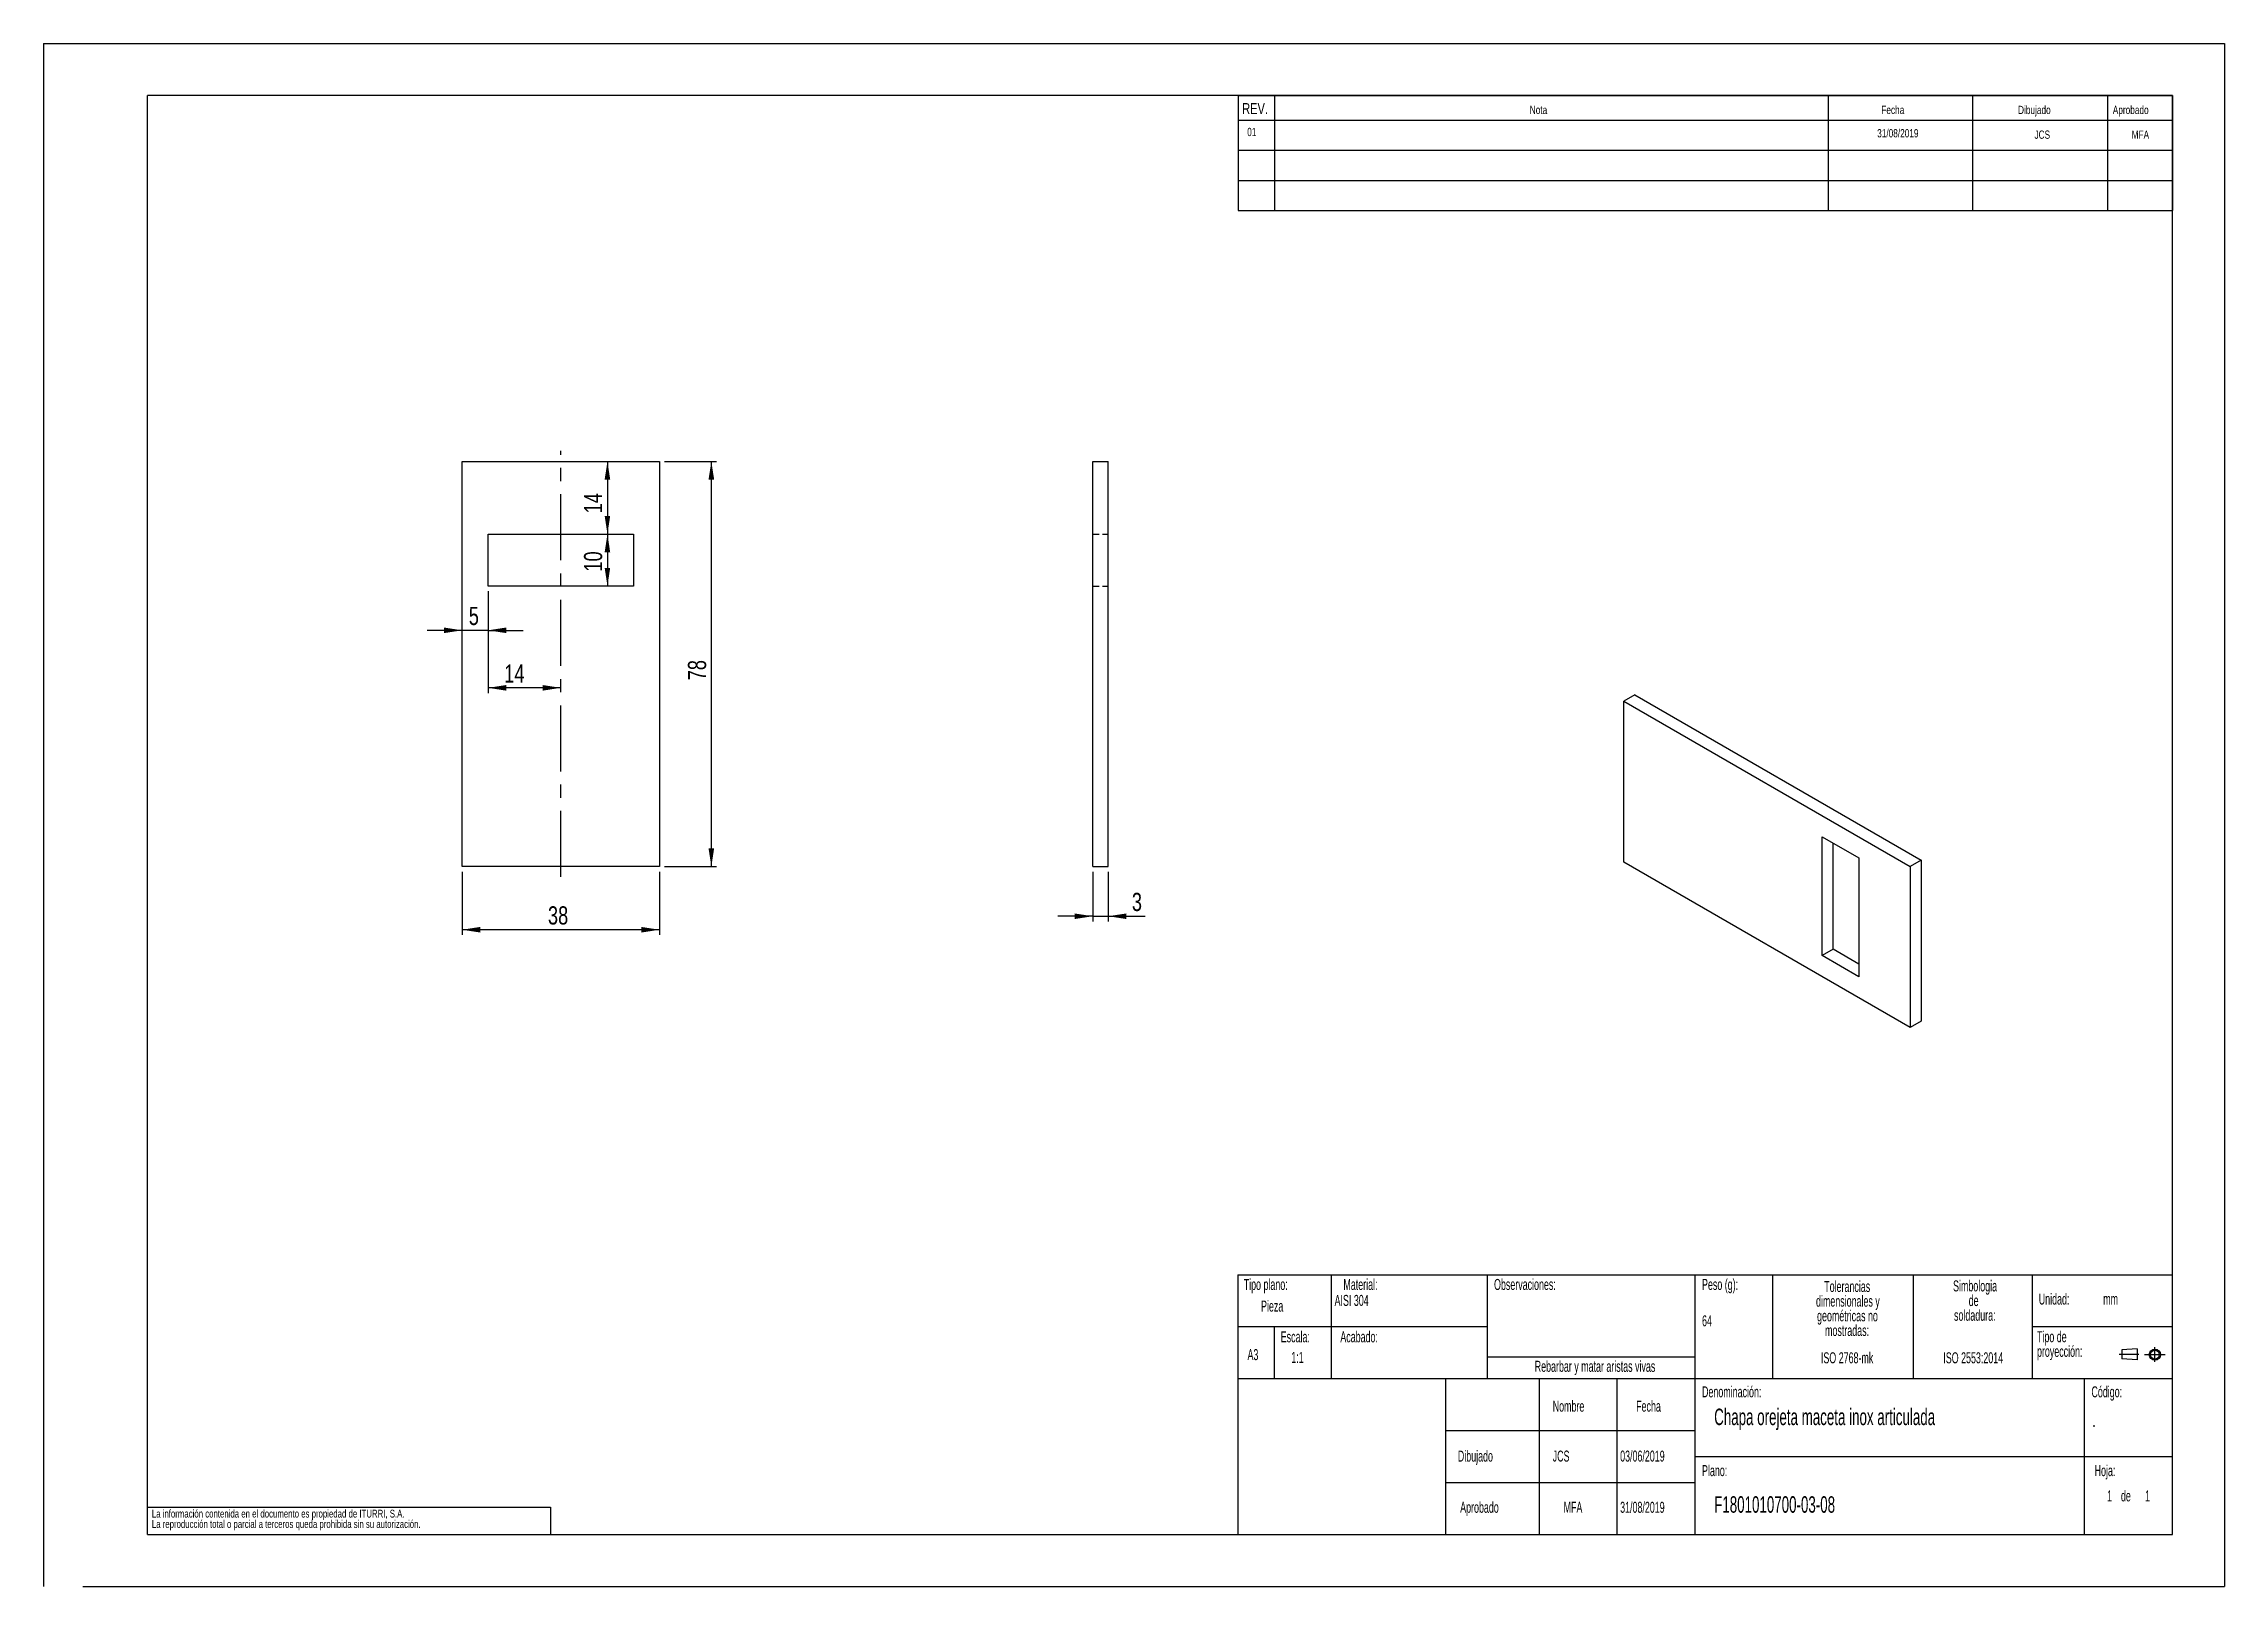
# Model space of a CAD drawing. Extents: x 0 to 2826, y 0 to 813.
# Drawn here: x 0 to 420, y 0 to 297 of the extents above.
import ezdxf

# ---------------------------------------------------------------- set-up
doc = ezdxf.new("R2010")
doc.units = 0
doc.linetypes.add('CENTERX2', pattern=[20.32, 12.7, -2.54, 2.54, -2.54])
doc.linetypes.add('HIDDEN', pattern=[1.905, 1.27, -0.635])
doc.layers.get('0').update_dxf_attribs({"linetype": 'CONTINUOUS'})
doc.layers.add('FORMATO', color=7, linetype='CONTINUOUS')
doc.layers.add('SLD-0', color=179, linetype='CONTINUOUS')
doc.styles.add('SLDTEXTSTYLE0', font='TXT', dxfattribs={"width": 0.605})
doc.styles.add('SLDTEXTSTYLE1', font='TXT', dxfattribs={"width": 0.75})
doc.dimstyles.new('SLDDIMSTYLE0', dxfattribs={"dimtxt": 3.5, "dimasz": 3.5, "dimexe": 0, "dimexo": 0.0625, "dimgap": 0.875, "dimtad": 1, "dimdec": 1, "dimrnd": 1e-09, "dimzin": 12, "dimtxsty": 'SLDTEXTSTYLE1', "dimsah": 1, "dimcen": 0.09, "dimazin": 3, "dimtfac": 1, "dimtdec": 1, "dimtofl": 0, "dimtmove": 0, "dimatfit": 3, "dimtolj": 1, "dimtzin": 12})
doc.dimstyles.new('SLDDIMSTYLE1', dxfattribs={"dimtxt": 3.5, "dimasz": 3.5, "dimexe": 0, "dimexo": 0.0625, "dimgap": 0.875, "dimtad": 1, "dimdec": 1, "dimrnd": 1e-09, "dimzin": 12, "dimtxsty": 'SLDTEXTSTYLE1', "dimsah": 1, "dimcen": 0.09, "dimazin": 3, "dimtfac": 1, "dimtdec": 1, "dimtmove": 0, "dimatfit": 3, "dimtolj": 1, "dimtzin": 12})

# ---------------------------------------------------------------- blocks, each defined once
blk = doc.blocks.new('BLOQUE3')
at = {"color": 7, "linetype": 'CENTERX2'}
for p, q in [((397.92, 130.06), (394.8, 130.06)), ((398.88, 130.02), (402.16, 130.02)), ((400.52, 128.85), (400.52, 131.19))]:
    blk.add_line(p, q, dxfattribs=at)
at = {"color": 7, "linetype": 'CONTINUOUS'}
for p, q in [((397.68, 130.95), (395.23, 130.77)), ((395.23, 130.77), (395.23, 129.34)), ((397.68, 130.95), (397.68, 129.16)), ((397.68, 129.16), (395.23, 129.34))]:
    blk.add_line(p, q, dxfattribs=at)
for radius in [0.892, 0.713]:
    blk.add_circle((400.52, 130.02), radius, dxfattribs=at)
blk = doc.blocks.new('SW_NOTE_0')
at = {"layer": 'SLD-0', "color": 0, "attachment_point": 2, "style": 'SLDTEXTSTYLE0'}
for s, insert, char_height in [('dimensionales y', (7.54, -0.09), 2.1167), ('Tolerancias', (7.41, 2.73), 2.1167), ('geométricas no', (7.46, -2.92), 2.1167), ('mostradas:', (7.38, -5.74), 2.117)]:
    blk.add_mtext(s, dxfattribs=dict(at, insert=insert, char_height=char_height))
blk = doc.blocks.new('SW_NOTE_0_1')
at = {"layer": 'SLD-0', "color": 0, "attachment_point": 1, "style": 'SLDTEXTSTYLE0'}
for s, insert, char_height in [('Tipo de', (0, 2.73), 2.117), ('proyección:', (0, -0.09), 2.1167)]:
    blk.add_mtext(s, dxfattribs=dict(at, insert=insert, char_height=char_height))
blk = doc.blocks.new('SW_NOTE_0_2')
at = {"layer": 'SLD-0', "color": 0, "char_height": 2.117, "attachment_point": 2, "style": 'SLDTEXTSTYLE0'}
for s, insert in [('Simbologia', (7.11, 2.73)), ('de', (6.84, -0.09)), ('soldadura:', (7.06, -2.92))]:
    blk.add_mtext(s, dxfattribs=dict(at, insert=insert))
blk = doc.blocks.new('SW_NOTE_0_3')
at = {"layer": 'SLD-0', "color": 0, "char_height": 1.5, "attachment_point": 1, "style": 'SLDTEXTSTYLE1'}
for s, insert in [('La información contenida en el documento es propiedad de ITURRI, S.A.', (0, 1.93)), ('La reproducción total o parcial a terceros queda prohibida sin su autorización.', (0, -0.07))]:
    blk.add_mtext(s, dxfattribs=dict(at, insert=insert))
blk = doc.blocks.new('SW_NOTE_0_4')
at = {"layer": 'SLD-0', "color": 0, "attachment_point": 2, "style": 'SLDTEXTSTYLE0'}
for s, insert, char_height in [('dimensionales y', (7.54, -0.09), 2.1167), ('Tolerancias', (7.41, 2.73), 2.1167), ('geométricas no', (7.46, -2.92), 2.1167), ('mostradas:', (7.38, -5.74), 2.117)]:
    blk.add_mtext(s, dxfattribs=dict(at, insert=insert, char_height=char_height))
blk = doc.blocks.new('SW_NOTE_0_5')
at = {"layer": 'SLD-0', "color": 0, "attachment_point": 1, "style": 'SLDTEXTSTYLE0'}
for s, insert, char_height in [('Tipo de', (0, 2.73), 2.117), ('proyección:', (0, -0.09), 2.1167)]:
    blk.add_mtext(s, dxfattribs=dict(at, insert=insert, char_height=char_height))
blk = doc.blocks.new('SW_NOTE_0_6')
at = {"layer": 'SLD-0', "color": 0, "char_height": 2.117, "attachment_point": 2, "style": 'SLDTEXTSTYLE0'}
for s, insert in [('Simbologia', (7.11, 2.73)), ('de', (6.84, -0.09)), ('soldadura:', (7.06, -2.92))]:
    blk.add_mtext(s, dxfattribs=dict(at, insert=insert))
blk = doc.blocks.new('SW_NOTE_0_7')
at = {"layer": 'SLD-0', "color": 0, "char_height": 1.5, "attachment_point": 1, "style": 'SLDTEXTSTYLE1'}
for s, insert in [('La información contenida en el documento es propiedad de ITURRI, S.A.', (0, 1.93)), ('La reproducción total o parcial a terceros queda prohibida sin su autorización.', (0, -0.07))]:
    blk.add_mtext(s, dxfattribs=dict(at, insert=insert))
blk = doc.blocks.new('_D')
at = {"layer": 'FORMATO', "color": 7}
for p, q in [((80.6, 137.58), (80.6, 125.41)), ((118.6, 137.58), (118.6, 125.41)), ((118.6, 126.41), (80.6, 126.41))]:
    blk.add_line(p, q, dxfattribs=at)
for points in [[(80.6, 126.41), (84.1, 125.87), (84.1, 126.95)], [(118.6, 126.41), (115.1, 126.95), (115.1, 125.87)]]:
    blk.add_solid(points, dxfattribs=at)
at = {"layer": 'FORMATO', "color": 7, "insert": (97.13, 130.92), "char_height": 3.5, "attachment_point": 1, "style": 'SLDTEXTSTYLE1'}
blk.add_mtext('38', dxfattribs=at)
blk = doc.blocks.new('_D_1')
at = {"layer": 'FORMATO', "color": 7}
for p, q in [((119.6, 216.58), (129.6, 216.58)), ((128.6, 138.58), (128.6, 216.58)), ((119.6, 138.58), (129.6, 138.58))]:
    blk.add_line(p, q, dxfattribs=at)
for points in [[(128.6, 216.58), (128.06, 213.08), (129.14, 213.08)], [(128.6, 138.58), (129.14, 142.08), (128.06, 142.08)]]:
    blk.add_solid(points, dxfattribs=at)
at = {"layer": 'FORMATO', "color": 7, "insert": (124.09, 174.43), "char_height": 3.5, "attachment_point": 1, "rotation": 90, "style": 'SLDTEXTSTYLE1'}
blk.add_mtext('78', dxfattribs=at)
blk = doc.blocks.new('_D_2')
at = {"layer": 'FORMATO', "color": 7}
for p, q in [((85.6, 191.58), (85.6, 183.05)), ((80.6, 184.05), (73.87, 184.05)), ((85.6, 184.05), (80.6, 184.05)), ((85.6, 184.05), (92.33, 184.05))]:
    blk.add_line(p, q, dxfattribs=at)
for points in [[(80.6, 184.05), (77.1, 184.59), (77.1, 183.52)], [(85.6, 184.05), (89.1, 183.52), (89.1, 184.59)]]:
    blk.add_solid(points, dxfattribs=at)
at = {"layer": 'FORMATO', "color": 7, "insert": (81.88, 188.57), "char_height": 3.5, "attachment_point": 1, "style": 'SLDTEXTSTYLE1'}
blk.add_mtext('5', dxfattribs=at)
blk = doc.blocks.new('_D_3')
at = {"layer": 'FORMATO', "color": 7}
for p, q in [((85.6, 191.58), (85.6, 171.98)), ((99.6, 172.98), (85.6, 172.98))]:
    blk.add_line(p, q, dxfattribs=at)
for points in [[(85.6, 172.98), (89.1, 172.44), (89.1, 173.52)], [(99.6, 172.98), (96.1, 173.52), (96.1, 172.44)]]:
    blk.add_solid(points, dxfattribs=at)
at = {"layer": 'FORMATO', "color": 7, "insert": (88.71, 177.49), "char_height": 3.5, "attachment_point": 1, "style": 'SLDTEXTSTYLE1'}
blk.add_mtext('14', dxfattribs=at)
blk = doc.blocks.new('_D_4')
at = {"layer": 'FORMATO', "color": 7}
blk.add_line((108.59, 216.58), (108.59, 202.58), dxfattribs=at)
for points in [[(108.59, 216.58), (108.05, 213.08), (109.12, 213.08)], [(108.59, 202.58), (109.12, 206.08), (108.05, 206.08)]]:
    blk.add_solid(points, dxfattribs=at)
at = {"layer": 'FORMATO', "color": 7, "insert": (104.07, 206.58), "char_height": 3.5, "attachment_point": 1, "rotation": 90, "style": 'SLDTEXTSTYLE1'}
blk.add_mtext('14', dxfattribs=at)
blk = doc.blocks.new('_D_5')
at = {"layer": 'FORMATO', "color": 7}
blk.add_line((108.59, 202.58), (108.59, 192.58), dxfattribs=at)
for points in [[(108.59, 202.58), (108.05, 199.08), (109.12, 199.08)], [(108.59, 192.58), (109.12, 196.08), (108.05, 196.08)]]:
    blk.add_solid(points, dxfattribs=at)
at = {"layer": 'FORMATO', "color": 7, "insert": (104.07, 195.35), "char_height": 3.5, "attachment_point": 1, "rotation": 90, "style": 'SLDTEXTSTYLE1'}
blk.add_mtext('10', dxfattribs=at)
blk = doc.blocks.new('_D_6')
at = {"layer": 'FORMATO', "color": 7}
for p, q in [((202.05, 137.58), (202.05, 128.01)), ((205.05, 137.58), (205.05, 128.01)), ((202.05, 129.01), (195.32, 129.01)), ((202.05, 129.01), (205.05, 129.01)), ((205.05, 129.01), (212.17, 129.01))]:
    blk.add_line(p, q, dxfattribs=at)
for points in [[(202.05, 129.01), (198.55, 129.55), (198.55, 128.47)], [(205.05, 129.01), (208.55, 128.47), (208.55, 129.55)]]:
    blk.add_solid(points, dxfattribs=at)
at = {"layer": 'FORMATO', "color": 7, "insert": (209.59, 133.52), "char_height": 3.5, "attachment_point": 1, "style": 'SLDTEXTSTYLE1'}
blk.add_mtext('3', dxfattribs=at)

msp = doc.modelspace()

# ---------------------------------------------------------------- linework, layer by layer
at = {"color": 7, "linetype": 'CONTINUOUS'}
for p, q in [((0, 297), (420, 297)), ((0, 297), (0, 0)), ((420, 297), (420, 0)), ((410, 287), (20, 287)), ((20, 10), (20, 287)), ((410, 10), (410, 287)), ((80.6, 138.58), (80.6, 216.58)), ((80.6, 216.58), (118.6, 216.58)), ((118.6, 216.58), (118.6, 138.58)), ((202.05, 216.58), (205.05, 216.58)), ((202.05, 138.58), (202.05, 216.58)), ((205.05, 138.58), (205.05, 216.58)), ((85.6, 202.58), (113.6, 202.58)), ((85.6, 192.58), (85.6, 202.58)), ((113.6, 202.58), (113.6, 192.58)), ((113.6, 192.58), (85.6, 192.58)), ((306.48, 171.66), (304.36, 170.44)), ((304.36, 170.44), (359.51, 138.6)), ((304.36, 139.41), (304.36, 170.44)), ((306.48, 171.66), (361.63, 139.82)), ((342.54, 144.31), (349.61, 140.23)), ((342.54, 121.45), (342.54, 144.31)), ((344.66, 122.67), (344.66, 143.09)), ((359.51, 107.57), (304.36, 139.41)), ((349.61, 140.23), (349.61, 117.37)), ((361.63, 139.82), (359.51, 138.6)), ((361.63, 139.82), (361.63, 108.79)), ((118.6, 138.58), (80.6, 138.58)), ((202.05, 138.58), (205.05, 138.58)), ((359.51, 138.6), (359.51, 107.57)), ((344.66, 122.67), (342.54, 121.45)), ((349.61, 119.81), (344.66, 122.67)), ((349.61, 117.37), (342.54, 121.45)), ((361.63, 108.79), (359.51, 107.57)), ((230, 60), (410, 60)), ((230, 60), (230, 10)), ((20, 10), (410, 10)), ((7.53, 0), (420, 0))]:
    msp.add_line(p, q, dxfattribs=at)
at = {"color": 7, "linetype": 'HIDDEN'}
for p, q in [((202.05, 202.58), (205.05, 202.58)), ((202.05, 192.58), (205.05, 192.58))]:
    msp.add_line(p, q, dxfattribs=at)
at = {"layer": 'FORMATO'}
for p, q in [((230.09, 287), (410, 287)), ((230.09, 287), (230.09, 264.87)), ((237.03, 287), (237.03, 264.87)), ((343.66, 287), (343.66, 264.87)), ((371.46, 287), (371.46, 264.87)), ((397.51, 287), (397.51, 264.87)), ((410, 287), (410, 264.87)), ((230.09, 282.27), (410, 282.27)), ((230.09, 276.47), (410, 276.47)), ((230.09, 270.67), (410, 270.67)), ((230.09, 264.87), (410, 264.87))]:
    msp.add_line(p, q, dxfattribs=at)
at = {"layer": 'FORMATO', "color": 7, "linetype": 'CENTERX2'}
msp.add_line((99.6, 136.58), (99.6, 218.58), dxfattribs=at)
at = {"layer": 'SLD-0'}
for p, q in [((248, 60), (248, 40)), ((278, 60), (278, 40)), ((318, 60), (318, 40)), ((333, 60), (333, 40)), ((360.08, 60), (360.08, 40)), ((383, 60), (383, 40)), ((230, 50), (248, 50)), ((237, 50), (237, 40)), ((248, 50), (278, 50)), ((383, 50), (410, 50)), ((278, 44.16), (318, 44.16)), ((230, 40), (410, 40)), ((270, 40), (270, 10)), ((288, 40), (288, 10)), ((303, 40), (303, 10)), ((318, 40), (318, 10)), ((393, 40), (393, 10)), ((270, 30), (318, 30)), ((318, 25), (393, 25)), ((393, 25), (410, 25)), ((270, 20), (318, 20)), ((20, 15.25), (97.63, 15.25)), ((97.63, 15.25), (97.63, 10))]:
    msp.add_line(p, q, dxfattribs=at)

# ---------------------------------------------------------------- block references
at = {"color": 7, "linetype": 'CONTINUOUS', "xscale": 1.2, "yscale": 1.2, "zscale": 1.2}
msp.add_blockref('BLOQUE3', (-74.01, -111.41), dxfattribs=at)
msp.add_blockref('BLOQUE3', (-74.01, -111.41), dxfattribs=at)
at = {"layer": 'SLD-0'}
for name, p in [('SW_NOTE_0', (339.95, 56.06)), ('SW_NOTE_0_4', (339.95, 56.06)), ('SW_NOTE_0_2', (364.87, 56.17)), ('SW_NOTE_0_6', (364.87, 56.17)), ('SW_NOTE_0_1', (383.91, 46.39)), ('SW_NOTE_0_5', (383.91, 46.39)), ('SW_NOTE_0_3', (20.84, 12.82)), ('SW_NOTE_0_7', (20.84, 12.82))]:
    msp.add_blockref(name, p, dxfattribs=at)

# ---------------------------------------------------------------- texts
at = {"layer": 'FORMATO', "style": 'SLDTEXTSTYLE1'}
for s, insert, char_height, attachment_point in [('REV.', (230.84, 285.55), 2.117, 1), ('Nota', (286.22, 285.03), 1.587, 1), ('Fecha', (353.93, 285.03), 1.587, 1), ('Dibujado', (380.26, 285.03), 1.587, 1), ('Aprobado', (398.51, 285.03), 1.587, 1), ('01', (232.69, 280.79), 1.587, 2), ('31/08/2019', (357.11, 280.54), 1.587, 2), ('JCS', (384.93, 280.27), 1.587, 2), ('MFA', (403.82, 280.27), 1.587, 2)]:
    msp.add_mtext(s, dxfattribs=dict(at, insert=insert, char_height=char_height, attachment_point=attachment_point))
at = {"layer": 'SLD-0', "style": 'SLDTEXTSTYLE0'}
for s, insert, char_height, attachment_point in [('Tipo plano:', (231.13, 59.18), 2.1167, 1), ('Tipo plano:', (231.13, 59.18), 2.1167, 1), ('Material:', (250.33, 59.18), 2.117, 1), ('Material:', (250.33, 59.18), 2.117, 1), ('Observaciones:', (279.34, 59.18), 2.1167, 1), ('Observaciones:', (279.34, 59.18), 2.1167, 1), ('Peso (g):', (319.4, 59.18), 2.117, 1), ('Peso (g):', (319.4, 59.18), 2.117, 1), ('Pieza', (234.47, 55.02), 2.117, 1), ('Pieza', (234.47, 55.02), 2.117, 1), ('AISI 304', (248.63, 56.11), 2.117, 1), ('AISI 304', (248.63, 56.11), 2.117, 1), ('Unidad:', (384.25, 56.37), 2.117, 1), ('Unidad:', (384.25, 56.37), 2.117, 1), ('mm', (396.66, 56.37), 2.117, 1), ('mm', (396.66, 56.37), 2.117, 1), ('64', (319.4, 52.18), 2.117, 1), ('64', (319.4, 52.18), 2.117, 1), ('Escala:', (238.26, 49.1), 2.117, 1), ('Escala:', (238.26, 49.1), 2.117, 1), ('Acabado:', (249.74, 49.1), 2.117, 1), ('Acabado:', (249.74, 49.1), 2.117, 1), ('A3', (231.86, 45.67), 2.117, 1), ('A3', (231.86, 45.67), 2.117, 1), ('1:1', (240.29, 45.13), 2.117, 1), ('1:1', (240.29, 45.13), 2.117, 1), ('Rebarbar y matar aristas vivas', (298.79, 43.42), 2.1167, 2), ('Rebarbar y matar aristas vivas', (298.79, 43.42), 2.1167, 2), ('ISO 2768-mk', (347.34, 45.06), 2.1167, 2), ('ISO 2768-mk', (347.34, 45.06), 2.1167, 2), ('ISO 2553:2014', (371.63, 45.06), 2.1167, 2), ('ISO 2553:2014', (371.63, 45.06), 2.1167, 2), ('Denominación:', (319.4, 38.51), 2.1167, 1), ('Denominación:', (319.4, 38.51), 2.1167, 1), ('Código:', (394.4, 38.51), 2.117, 1), ('Código:', (394.4, 38.51), 2.117, 1), ('Nombre', (290.64, 35.75), 2.117, 1), ('Nombre', (290.64, 35.75), 2.117, 1), ('Fecha', (306.71, 35.75), 2.117, 1), ('Fecha', (306.71, 35.75), 2.117, 1), ('Chapa orejeta maceta inox articulada', (321.74, 34.22), 3.175, 1), ('Chapa orejeta maceta inox articulada', (321.74, 34.22), 3.175, 1), ('-', (394.59, 32.19), 2.12, 1), ('-', (394.59, 32.19), 2.12, 1), ('Dibujado', (272.37, 26.14), 2.117, 1), ('Dibujado', (272.37, 26.14), 2.117, 1), ('JCS', (290.64, 26.14), 2.117, 1), ('03/06/2019', (303.63, 26.14), 2.117, 1), ('Plano:', (319.4, 23.34), 2.117, 1), ('Plano:', (319.4, 23.34), 2.117, 1), ('Hoja:', (395.01, 23.34), 2.117, 1), ('Hoja:', (395.01, 23.34), 2.117, 1), ('F1801010700-03-08', (321.74, 17.35), 3.175, 1), ('F1801010700-03-08', (321.74, 17.35), 3.175, 1), ('1', (397.41, 18.47), 2.12, 1), ('1', (397.41, 18.47), 2.12, 1), ('1', (397.41, 18.47), 2.12, 1), ('1', (397.41, 18.47), 2.12, 1), ('de', (400.08, 18.47), 2.117, 1), ('de', (400.08, 18.47), 2.117, 1), ('de', (400.08, 18.47), 2.117, 1), ('de', (400.08, 18.47), 2.117, 1), ('1', (404.73, 18.47), 2.12, 1), ('1', (404.73, 18.47), 2.12, 1), ('1', (404.73, 18.47), 2.12, 1), ('1', (404.73, 18.47), 2.12, 1), ('Aprobado', (272.82, 16.28), 2.117, 1), ('Aprobado', (272.82, 16.28), 2.117, 1), ('MFA', (292.74, 16.28), 2.117, 1), ('31/08/2019', (303.63, 16.28), 2.117, 1)]:
    msp.add_mtext(s, dxfattribs=dict(at, insert=insert, char_height=char_height, attachment_point=attachment_point))

# ---------------------------------------------------------------- dimensions: what is measured, and where the dimension line sits
at = {"layer": 'FORMATO', "color": 7}
for base, p1, p2, picture, middle in [((80.6, 184.05), (85.6, 192.58), (80.6, 216.58), '_D_2', (83.17, 184.05)), ((205.05, 129.01), (202.05, 138.58), (205.05, 138.58), '_D_6', (210.88, 129.01))]:
    dim = msp.add_linear_dim(base=base, p1=p1, p2=p2, dimstyle='SLDDIMSTYLE1', dxfattribs=at)
    dim.commit()
    dim.dimension.update_dxf_attribs({"geometry": picture, "text_midpoint": middle, "dimtype": 160})
for base, p1, p2, angle, picture, middle in [((108.59, 202.58), (118.6, 216.58), (113.6, 202.58), 90, '_D_4', (108.59, 209.17)), ((128.6, 216.58), (118.6, 138.58), (118.6, 216.58), 90, '_D_1', (128.6, 177.01)), ((108.59, 192.58), (113.6, 202.58), (113.6, 192.58), 90, '_D_5', (108.59, 197.94)), ((85.6, 172.98), (99.6, 136.58), (85.6, 192.58), 0, '_D_3', (91.3, 172.98)), ((80.6, 126.41), (118.6, 138.58), (80.6, 138.58), 0, '_D', (99.71, 126.41))]:
    dim = msp.add_linear_dim(base=base, p1=p1, p2=p2, angle=angle, dimstyle='SLDDIMSTYLE0', dxfattribs=at)
    dim.commit()
    dim.dimension.update_dxf_attribs({"geometry": picture, "text_midpoint": middle, "dimtype": 160})

doc.saveas('drawing.dxf')
